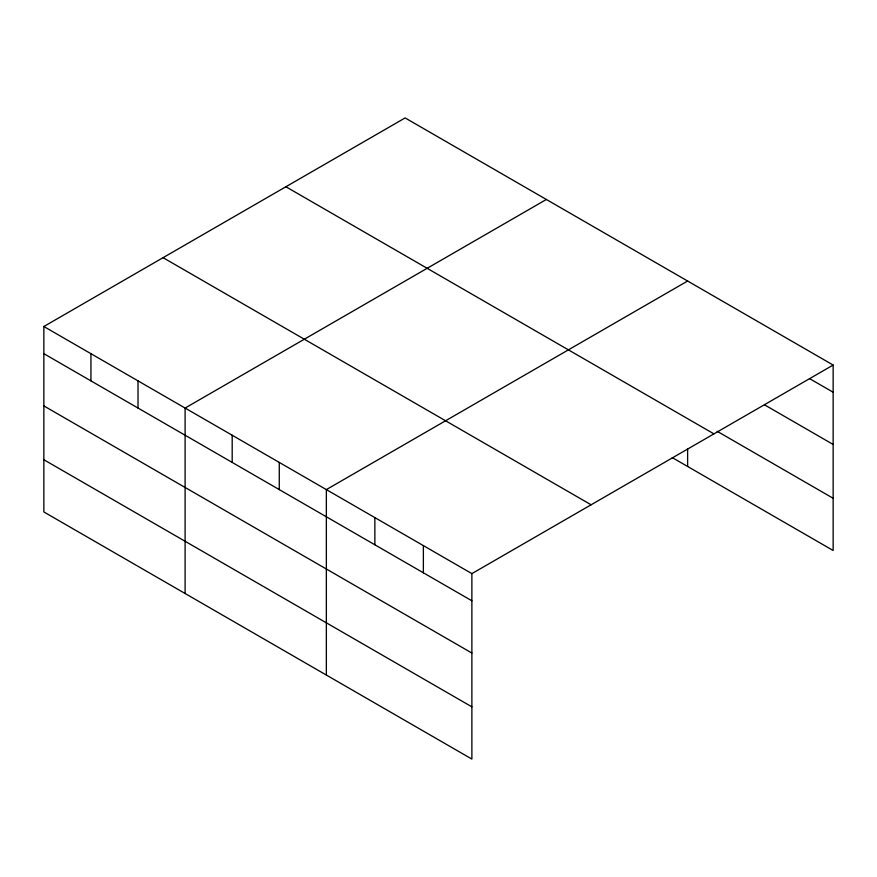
<?xml version="1.0" encoding="UTF-8"?>
<svg xmlns="http://www.w3.org/2000/svg" width="877" height="877" viewBox="0 0 877 877"><rect width="100%" height="100%" fill="white"/><g stroke="black" fill="none" stroke-linecap="round" stroke-linejoin="round"><path stroke-width="1.32" d="M471.881 653.036L471.881 573.624L43.85 326.507L43.85 511.949L471.881 759.076L471.881 653.036L43.85 405.908M672.319 457.641L833.15 550.493L833.15 365.051L405.119 117.924L43.85 326.507M546.371 199.474L185.102 408.057L185.102 593.499M687.623 281.024L326.354 489.607L326.354 675.049M471.881 573.624L833.15 365.051M809.482 378.568L833.15 392.227M764.525 404.834L833.15 444.453M717.2 431.32L833.15 498.268M285.902 186.757L713.933 433.874M163.067 257.674L591.098 504.79M43.85 353.683L471.881 600.8M43.85 459.723L471.881 706.84M687.623 449.068L687.623 466.476M423.372 545.615L423.372 572.802M374.863 517.616L374.863 544.792M279.27 462.42L279.27 489.596M232.186 435.233L232.186 462.42M138.018 380.87L138.018 408.046M90.934 353.694L90.934 380.87"/></g></svg>
